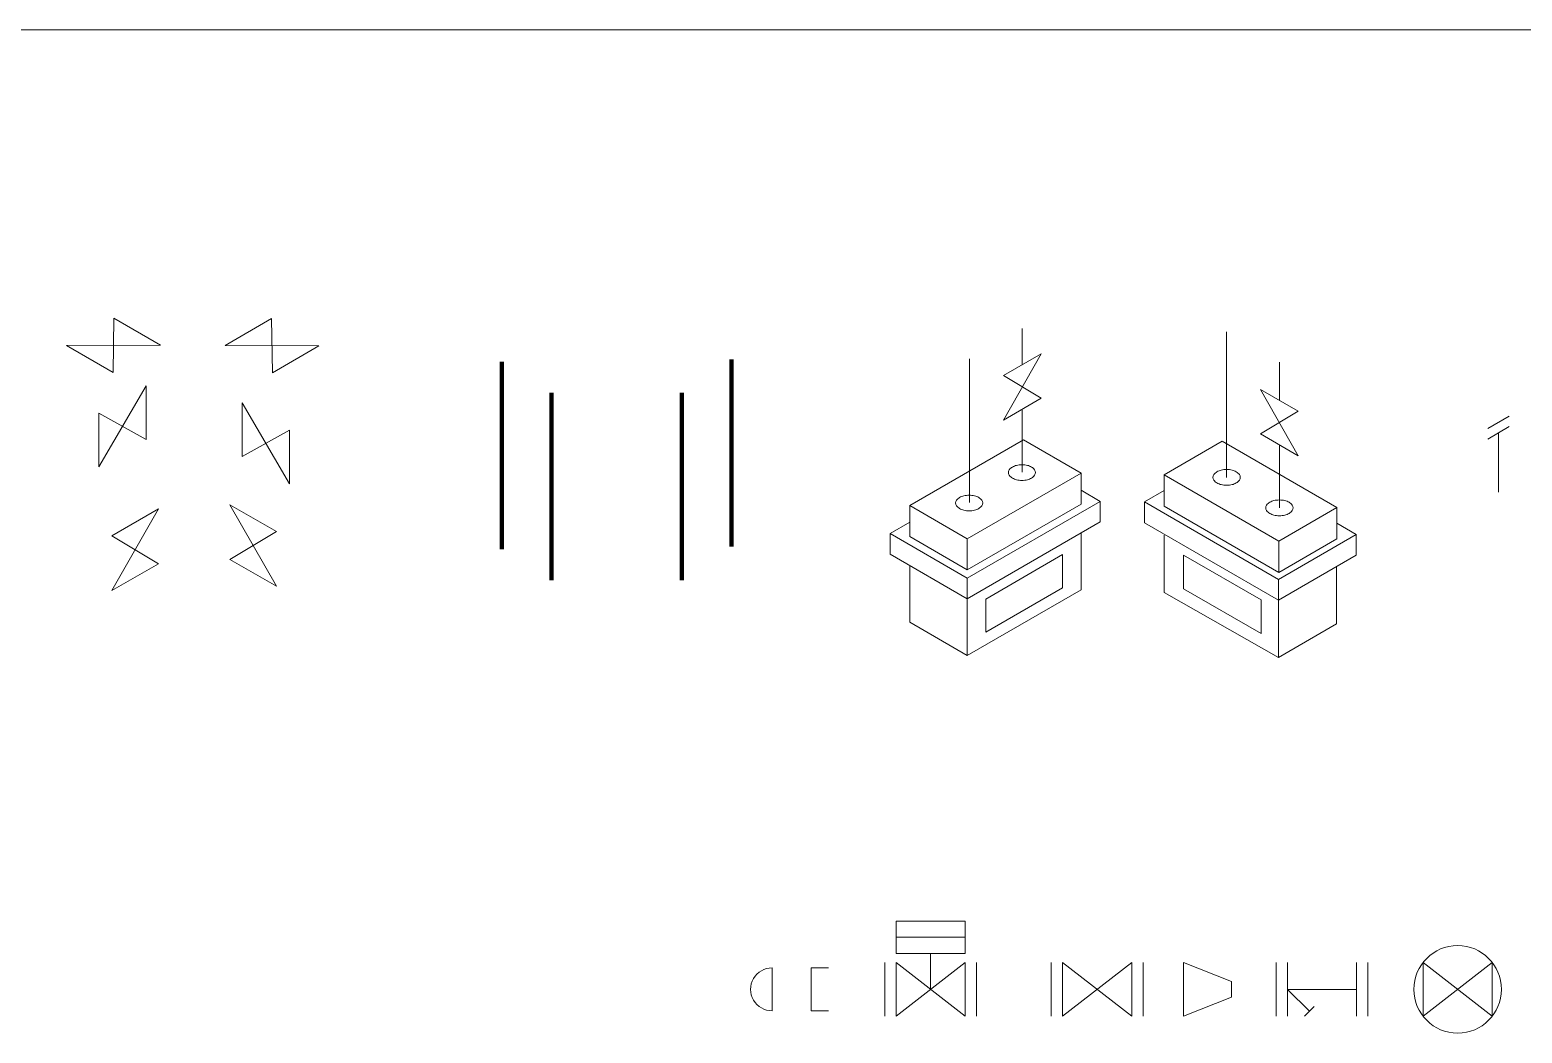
# Model space of a CAD drawing. Header units: millimetres. Extents: x 16332047 to 33387680, y -14835522 to -7015081.
# Drawn here: x 16615298 to 16619603, y -7604587 to -7601694 of the extents above; entities that cross this region are included whole.
import ezdxf

# ---------------------------------------------------------------- set-up
doc = ezdxf.new("R2010")
doc.units = ezdxf.units.MM
doc.header["$LTSCALE"] = 300
doc.header["$MEASUREMENT"] = 0
doc.layers.add('기존관', color=7, linetype='CONTINUOUS', lineweight=9)

msp = doc.modelspace()

# ---------------------------------------------------------------- linework, layer by layer
at = {"layer": '기존관', "lineweight": 15}
msp.add_line((16627637.3, -7601693.9), (16610948.5, -7601693.9), dxfattribs=at)
at = {"layer": '기존관'}
for p, q in [((16615537.9, -7602681.6), (16615540.4, -7602525.3)), ((16615674.6, -7602602.7), (16615540.4, -7602525.3)), ((16615860.8, -7602603.9), (16615994.9, -7602526.5)), ((16615997.4, -7602682.8), (16615994.9, -7602526.5)), ((16618160.8, -7602659.2), (16618160.8, -7602554.6)), ((16615403.8, -7602604.1), (16615674.6, -7602602.7)), ((16618750.4, -7602984.4), (16618750.4, -7602564.4)), ((16615537.9, -7602681.6), (16615403.8, -7602604.1)), ((16616131.5, -7602605.3), (16615860.8, -7602603.9)), ((16615997.4, -7602682.8), (16616131.5, -7602605.3)), ((16618008.7, -7603057.1), (16618008.7, -7602642.4)), ((16618215.4, -7602627.7), (16618106.3, -7602819)), ((16618106.3, -7602690.7), (16618215.4, -7602627.7)), ((16618902.5, -7602762.1), (16618902.5, -7602652.2)), ((16615496.6, -7602953.8), (16615633.2, -7602720.1)), ((16615633.2, -7602720.1), (16615633.2, -7602874.9)), ((16618106.3, -7602690.7), (16618215.4, -7602756)), ((16618957, -7602921.9), (16618848, -7602730.6)), ((16618957, -7602793.6), (16618848, -7602730.6)), ((16615910.3, -7602769.2), (16615910.3, -7602924)), ((16616047, -7603002.9), (16615910.3, -7602769.2)), ((16618106.3, -7602819), (16618215.4, -7602756)), ((16615496.6, -7602798.9), (16615633.2, -7602874.9)), ((16615496.6, -7602798.9), (16615496.6, -7602953.8)), ((16618160.8, -7602969.3), (16618160.8, -7602787.5)), ((16618848, -7602858.9), (16618957, -7602793.6)), ((16619503.8, -7602843.4), (16619565.7, -7602807.7)), ((16616047, -7602848), (16615910.3, -7602924)), ((16616047, -7602848), (16616047, -7603002.9)), ((16618957, -7602921.9), (16618848, -7602858.9)), ((16619503.8, -7602873.7), (16619565.7, -7602838)), ((16619534.7, -7602855.9), (16619534.7, -7603027.4)), ((16617836, -7603065.5), (16618164.1, -7602876)), ((16618330.3, -7602971.9), (16618164.1, -7602876)), ((16618570.2, -7602977), (16618737.6, -7602880.3)), ((16618737.6, -7602880.3), (16619068.3, -7603071.3)), ((16618902.5, -7603072.2), (16618902.5, -7602890.4)), ((16618330.3, -7602971.9), (16618002.1, -7603161.4)), ((16618330.3, -7602971.9), (16618330.3, -7603061.8)), ((16618570.2, -7602977), (16618570.2, -7603067.5)), ((16618900.9, -7603167.9), (16618570.2, -7602977)), ((16618385.7, -7603053.5), (16618330.3, -7603021.4)), ((16618513.1, -7603055.2), (16618570.2, -7603022.3)), ((16615534.5, -7603153), (16615668.7, -7603075.5)), ((16615668.7, -7603075.5), (16615534.5, -7603310.7)), ((16616009, -7603140.7), (16615874.9, -7603063.2)), ((16615874.9, -7603063.2), (16616009, -7603298.4)), ((16617836, -7603065.5), (16617836, -7603155.3)), ((16618002.1, -7603161.4), (16617836, -7603065.5)), ((16618002.1, -7603274.9), (16618385.7, -7603053.5)), ((16618002.1, -7603251.2), (16618330.3, -7603061.8)), ((16618385.7, -7603053.5), (16618385.7, -7603112.9)), ((16618513.1, -7603055.2), (16618513.1, -7603115.1)), ((16618899.7, -7603278.4), (16618513.1, -7603055.2)), ((16618570.2, -7603067.5), (16618900.9, -7603258.5)), ((16618900.9, -7603167.9), (16619068.3, -7603071.3)), ((16619068.3, -7603071.3), (16619068.3, -7603161.8)), ((16617779.4, -7603146.3), (16617836, -7603113.7)), ((16618002.1, -7603334.3), (16618385.7, -7603112.9)), ((16618899.7, -7603338.3), (16618513.1, -7603115.1)), ((16619124.2, -7603148.8), (16619068.3, -7603116.5)), ((16615534.5, -7603153), (16615668.7, -7603233.3)), ((16616009, -7603140.7), (16615874.9, -7603221)), ((16617779.4, -7603146.3), (16617779.4, -7603205.7)), ((16618002.1, -7603274.9), (16617779.4, -7603146.3)), ((16618002.1, -7603251.2), (16617836, -7603155.3)), ((16618002.1, -7603161.4), (16618002.1, -7603251.2)), ((16618330.3, -7603144.9), (16618330.3, -7603308.7)), ((16618570.2, -7603151.3), (16618570.2, -7603316.4)), ((16618899.7, -7603278.4), (16619124.2, -7603148.8)), ((16618900.9, -7603258.5), (16619068.3, -7603161.8)), ((16619124.2, -7603148.8), (16619124.2, -7603208.7)), ((16618002.1, -7603334.3), (16617779.4, -7603205.7)), ((16618900.9, -7603167.9), (16618900.9, -7603258.5)), ((16615534.5, -7603310.7), (16615668.7, -7603233.3)), ((16616009, -7603298.4), (16615874.9, -7603221)), ((16617836, -7603238.4), (16617836, -7603402.2)), ((16618055.4, -7603335.1), (16618277, -7603207.1)), ((16618277, -7603207.1), (16618277, -7603303)), ((16618626.1, -7603208.6), (16618849.6, -7603337.6)), ((16618626.1, -7603305.3), (16618626.1, -7603208.6)), ((16618899.7, -7603338.3), (16619124.2, -7603208.7)), ((16619067.2, -7603241.6), (16619067.2, -7603406.7)), ((16618002.1, -7603274.9), (16618002.1, -7603498.1)), ((16618899.7, -7603278.4), (16618899.7, -7603503.3)), ((16618330.3, -7603308.7), (16618002.1, -7603498.1)), ((16618277, -7603303), (16618055.4, -7603431)), ((16618570.2, -7603316.4), (16618899.7, -7603503.3)), ((16618849.6, -7603434.3), (16618626.1, -7603305.3)), ((16618055.4, -7603431), (16618055.4, -7603335.1)), ((16618849.6, -7603337.6), (16618849.6, -7603434.3)), ((16618002.1, -7603498.1), (16617836, -7603402.2)), ((16618899.7, -7603503.3), (16619067.2, -7603406.7)), ((16617796.5, -7604263.7), (16617995.9, -7604263.7)), ((16617796.5, -7604263.7), (16617796.5, -7604357.3)), ((16617995.9, -7604263.7), (16617995.9, -7604357.3)), ((16617796.5, -7604310.5), (16617995.9, -7604310.5)), ((16617796.5, -7604357.3), (16617995.9, -7604357.3)), ((16617896.2, -7604460.6), (16617896.2, -7604357.3)), ((16617439.2, -7604398.7), (16617439.2, -7604522.5)), ((16617552, -7604398.7), (16617552, -7604522.5)), ((16617552, -7604398.7), (16617601.9, -7604398.7)), ((16617764, -7604383.2), (16617764, -7604538)), ((16617796.5, -7604383.2), (16617995.9, -7604538)), ((16617995.9, -7604383.2), (16617796.5, -7604538)), ((16617796.5, -7604383.2), (16617796.5, -7604538)), ((16617995.9, -7604383.2), (16617995.9, -7604538)), ((16618028.4, -7604383.2), (16618028.4, -7604538)), ((16618244.6, -7604383.2), (16618244.6, -7604538)), ((16618277.1, -7604383.2), (16618277.1, -7604538)), ((16618476.5, -7604383.2), (16618277.1, -7604538)), ((16618277.1, -7604383.2), (16618476.5, -7604538)), ((16618476.5, -7604383.2), (16618476.5, -7604538)), ((16618509.1, -7604383.2), (16618509.1, -7604538)), ((16618625.5, -7604383.2), (16618764.8, -7604438.1)), ((16618625.5, -7604383.2), (16618625.5, -7604538)), ((16618893.4, -7604383.2), (16618893.4, -7604538)), ((16618925.9, -7604383.2), (16618925.9, -7604538)), ((16619125.4, -7604383.2), (16619125.4, -7604538)), ((16619157.9, -7604383.2), (16619157.9, -7604538)), ((16619317, -7604383.2), (16619516.5, -7604538)), ((16619516.5, -7604383.2), (16619317, -7604538)), ((16619317, -7604383.2), (16619317, -7604538)), ((16619516.5, -7604383.2), (16619516.5, -7604538)), ((16618764.8, -7604438.1), (16618764.8, -7604483.1)), ((16618764.8, -7604483.1), (16618625.5, -7604538)), ((16619125.4, -7604460.6), (16618925.9, -7604460.6)), ((16618925.9, -7604460.6), (16618989.2, -7604523.9)), ((16617552, -7604522.5), (16617601.9, -7604522.5)), ((16618975.1, -7604538), (16619003.3, -7604509.8))]:
    msp.add_line(p, q, dxfattribs=at)
at = {"layer": '기존관', "const_width": 12.5}
for points in [[(16616659.7, -7602651.1), (16616659.7, -7603192.2)], [(16617322.3, -7602643.5), (16617322.3, -7603184.6)], [(16616803.1, -7602739.7), (16616803.1, -7603280.8)], [(16617178.9, -7602739.8), (16617178.9, -7603280.9)]]:
    msp.add_lwpolyline(points, dxfattribs=at)
at = {"layer": '기존관'}
for points in [[(16618159.8, -7602947.9, -0.058752), (16618175.5, -7602949.7, -0.072341), (16618187.5, -7602954.5, -0.106617), (16618196.4, -7602962.5, -0.156851), (16618198.9, -7602970.4, -0.156851), (16618196.4, -7602978.3, -0.106617), (16618187.5, -7602986.4, -0.072341), (16618175.5, -7602991.1, -0.058752), (16618159.8, -7602993, -0.058752), (16618144.1, -7602991.1, -0.072341), (16618132.2, -7602986.4, -0.106617), (16618123.3, -7602978.3, -0.156851), (16618120.7, -7602970.4, -0.156851), (16618123.3, -7602962.5, -0.106617), (16618132.2, -7602954.5, -0.072341), (16618144.1, -7602949.7, -0.058752)], [(16618750.4, -7602961.6, -0.058752), (16618766.2, -7602963.5, -0.072341), (16618778.2, -7602968.3, -0.106617), (16618787.2, -7602976.4, -0.156851), (16618789.8, -7602984.4, -0.156851), (16618787.2, -7602992.3, -0.106617), (16618778.2, -7603000.5, -0.072341), (16618766.2, -7603005.3, -0.058752), (16618750.4, -7603007.1, -0.058752), (16618734.6, -7603005.3, -0.072341), (16618722.5, -7603000.5, -0.106617), (16618713.6, -7602992.3, -0.156851), (16618711, -7602984.4, -0.156851), (16618713.6, -7602976.4, -0.106617), (16618722.5, -7602968.3, -0.072341), (16618734.6, -7602963.5, -0.058752)], [(16618007.7, -7603035.7, -0.058752), (16618023.4, -7603037.5, -0.072341), (16618035.3, -7603042.3, -0.106617), (16618044.3, -7603050.4, -0.156851), (16618046.8, -7603058.2, -0.156851), (16618044.3, -7603066.1, -0.106617), (16618035.3, -7603074.2, -0.072341), (16618023.4, -7603079, -0.058752), (16618007.7, -7603080.8, -0.058752), (16617992, -7603079, -0.072341), (16617980.1, -7603074.2, -0.106617), (16617971.2, -7603066.1, -0.156851), (16617968.6, -7603058.2, -0.156851), (16617971.2, -7603050.4, -0.106617), (16617980.1, -7603042.3, -0.072341), (16617992, -7603037.5, -0.058752)], [(16618902.5, -7603049.5, -0.058752), (16618918.3, -7603051.3, -0.072341), (16618930.4, -7603056.1, -0.106617), (16618939.3, -7603064.3, -0.156851), (16618941.9, -7603072.2, -0.156851), (16618939.3, -7603080.1, -0.106617), (16618930.4, -7603088.3, -0.072341), (16618918.3, -7603093.1, -0.058752), (16618902.5, -7603094.9, -0.058752), (16618886.7, -7603093.1, -0.072341), (16618874.7, -7603088.3, -0.106617), (16618865.7, -7603080.1, -0.156851), (16618863.1, -7603072.2, -0.156851), (16618865.7, -7603064.3, -0.106617), (16618874.7, -7603056.1, -0.072341), (16618886.7, -7603051.3, -0.058752)]]:
    msp.add_lwpolyline(points, format="xyb", close=True, dxfattribs=at)
msp.add_circle((16619416.8, -7604460.6), 126.3, dxfattribs=at)
msp.add_arc((16617438.9, -7604460.6), 61.9, 89.805, 270.195, dxfattribs=at)

doc.saveas('drawing.dxf')
